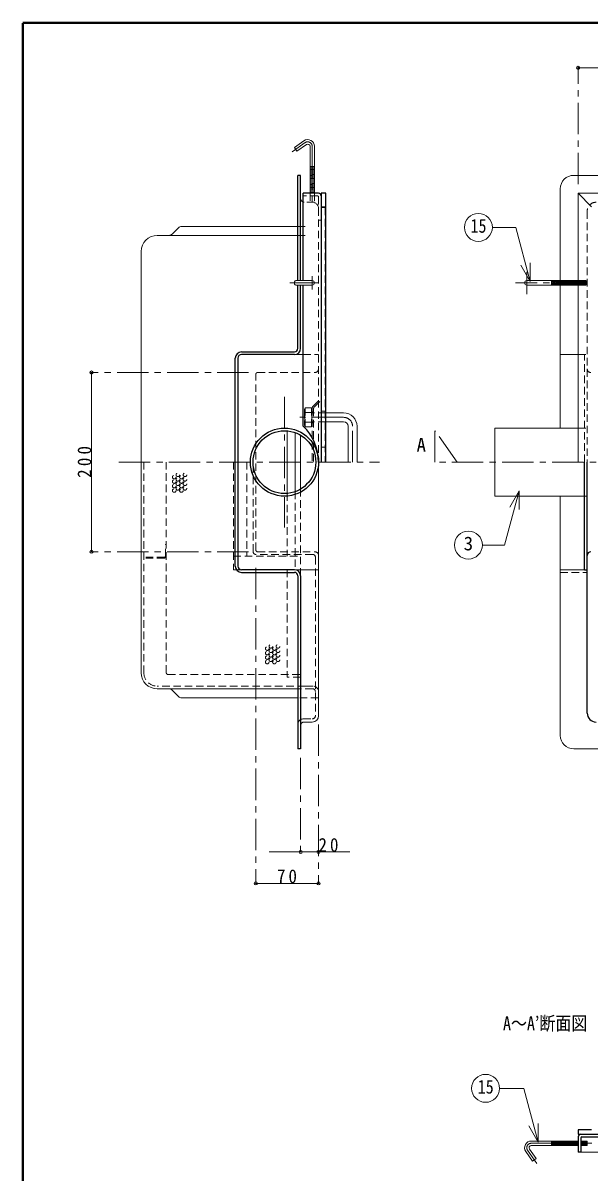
# Model space of a CAD drawing. Units: millimetres at full size, sheet at 1:7. Extents: x -1465 to 1370, y -987 to 980.
# Drawn here: x -1465 to -832, y -304 to 980 of the extents above; entities that cross this region are included whole.
import ezdxf
from ezdxf.enums import TextEntityAlignment as Align

# ---------------------------------------------------------------- set-up
doc = ezdxf.new("R2010")
doc.units = ezdxf.units.MM
doc.header["$LTSCALE"] = 7
doc.header["$PDMODE"] = 32
doc.header["$PDSIZE"] = 3.5
doc.linetypes.add('CHAIN1', pattern=[8, 5, -1, 1, -1])
doc.linetypes.add('DASHED1', pattern=[1.8, 1.2, -0.6])
doc.layers.add('0-0____1', color=4, linetype='Continuous', lineweight=9)
doc.styles.add('ＭＳ ゴシック', font='')
doc.styles.get('ＭＳ ゴシック').set_extended_font_data('MS Gothic')

msp = doc.modelspace()

# ---------------------------------------------------------------- linework, layer by layer
at = {"layer": '0-0____1', "color": 1, "lineweight": 40}
for p in [(-1464.501, -987.38), (1370.499, 979.62)]:
    msp.add_line(p, (-1464.501, 979.62), dxfattribs=at)
at = {"layer": '0-0____1'}
for p, q in [((-844.501, 929.62), (255.499, 929.62)), ((-1139.001, 819.519), (-1144.001, 819.519)), ((-1144.001, 818.648), (-1139.001, 819.057)), ((-1144.001, 817.645), (-1139.001, 818.054)), ((-1144.001, 816.642), (-1139.001, 817.05)), ((-1144.001, 815.638), (-1139.001, 816.047)), ((-1144.001, 814.635), (-1139.001, 815.044)), ((-1144.001, 813.632), (-1139.001, 814.04)), ((-1144.001, 812.628), (-1139.001, 813.037)), ((-1144.001, 811.625), (-1139.001, 812.034)), ((-1144.001, 810.622), (-1139.001, 811.03)), ((-1144.001, 809.618), (-1139.001, 810.027)), ((-1144.001, 808.615), (-1139.001, 809.024)), ((-1144.001, 807.612), (-1139.001, 808.02)), ((-1144.001, 806.608), (-1139.001, 807.017)), ((-1144.001, 805.605), (-1139.001, 806.014)), ((-1144.001, 804.602), (-1139.001, 805.01)), ((-1144.001, 803.598), (-1139.001, 804.007)), ((-1144.001, 802.595), (-1139.001, 803.004)), ((-1144.001, 801.592), (-1139.001, 802)), ((-1144.001, 800.588), (-1139.001, 800.997)), ((-1144.001, 799.585), (-1139.001, 799.994)), ((-1144.001, 798.582), (-1139.001, 798.99)), ((-1144.001, 797.578), (-1139.001, 797.987)), ((-1144.001, 796.575), (-1139.001, 796.984)), ((-1144.001, 795.572), (-1139.001, 795.98)), ((-1144.001, 794.568), (-1139.001, 794.977)), ((-1144.001, 793.565), (-1139.001, 793.974)), ((-1144.001, 792.562), (-1139.001, 792.97)), ((-1144.001, 791.559), (-1139.001, 791.967)), ((-1144.001, 790.555), (-1139.001, 790.964)), ((-1143.168, 789.62), (-1139.001, 789.96)), ((-1298.037, 744.084), (-1290.966, 751.155)), ((-1287.43, 752.62), (-1157.501, 752.62)), ((-1157.501, 742.62), (-1314.501, 742.62)), ((-1332.501, 489.62), (-1332.501, 724.62)), ((-874.4, 692.12), (-874.4, 687.12)), ((-873.53, 687.12), (-873.938, 692.12)), ((-872.527, 687.12), (-872.935, 692.12)), ((-871.523, 687.12), (-871.932, 692.12)), ((-870.52, 687.12), (-870.928, 692.12)), ((-869.517, 687.12), (-869.925, 692.12)), ((-868.513, 687.12), (-868.922, 692.12)), ((-867.51, 687.12), (-867.918, 692.12)), ((-866.507, 687.12), (-866.915, 692.12)), ((-865.503, 687.12), (-865.912, 692.12)), ((-864.5, 687.12), (-864.908, 692.12)), ((-863.497, 687.12), (-863.905, 692.12)), ((-862.493, 687.12), (-862.902, 692.12)), ((-861.49, 687.12), (-861.898, 692.12)), ((-860.487, 687.12), (-860.895, 692.12)), ((-859.483, 687.12), (-859.892, 692.12)), ((-858.48, 687.12), (-858.888, 692.12)), ((-857.477, 687.12), (-857.885, 692.12)), ((-856.473, 687.12), (-856.882, 692.12)), ((-855.47, 687.12), (-855.878, 692.12)), ((-854.467, 687.12), (-854.875, 692.12)), ((-853.463, 687.12), (-853.872, 692.12)), ((-852.46, 687.12), (-852.868, 692.12)), ((-851.457, 687.12), (-851.865, 692.12)), ((-850.453, 687.12), (-850.862, 692.12)), ((-849.45, 687.12), (-849.858, 692.12)), ((-848.447, 687.12), (-848.855, 692.12)), ((-847.443, 687.12), (-847.852, 692.12)), ((-846.44, 687.12), (-846.848, 692.12)), ((-845.437, 687.12), (-845.845, 692.12)), ((-844.501, 687.953), (-844.842, 692.12)), ((-864.501, 527.62), (-864.501, 609.62)), ((-1388.001, 589.62), (-1388.001, 389.62)), ((-864.501, 369.62), (-864.501, 451.62)), ((-1134.501, 369.62), (-1134.501, 206.62)), ((-1298.037, 235.155), (-1290.966, 228.084)), ((-1287.43, 226.62), (-1157.501, 226.62)), ((-1141.501, 199.62), (-1150.501, 199.62)), ((-1099.501, 54.62), (-1189.501, 54.62)), ((-1204.501, 19.62), (-1134.501, 19.62)), ((-874.4, -267.88), (-874.4, -272.88)), ((-873.53, -272.88), (-873.938, -267.88)), ((-872.527, -272.88), (-872.935, -267.88)), ((-871.523, -272.88), (-871.932, -267.88)), ((-870.52, -272.88), (-870.928, -267.88)), ((-869.517, -272.88), (-869.925, -267.88)), ((-868.513, -272.88), (-868.922, -267.88)), ((-867.51, -272.88), (-867.918, -267.88)), ((-866.507, -272.88), (-866.915, -267.88)), ((-865.503, -272.88), (-865.912, -267.88)), ((-864.5, -272.88), (-864.908, -267.88)), ((-863.497, -272.88), (-863.905, -267.88)), ((-862.493, -272.88), (-862.902, -267.88)), ((-861.49, -272.88), (-861.898, -267.88)), ((-860.487, -272.88), (-860.895, -267.88)), ((-859.483, -272.88), (-859.892, -267.88)), ((-858.48, -272.88), (-858.888, -267.88)), ((-857.477, -272.88), (-857.885, -267.88)), ((-856.473, -272.88), (-856.882, -267.88)), ((-855.47, -272.88), (-855.878, -267.88)), ((-854.467, -272.88), (-854.875, -267.88)), ((-853.463, -272.88), (-853.872, -267.88)), ((-852.46, -272.88), (-852.868, -267.88)), ((-851.457, -272.88), (-851.865, -267.88)), ((-850.453, -272.88), (-850.862, -267.88)), ((-849.45, -272.88), (-849.858, -267.88)), ((-848.447, -272.88), (-848.855, -267.88)), ((-847.443, -272.88), (-847.852, -267.88)), ((-846.44, -272.88), (-846.848, -267.88)), ((-845.437, -272.88), (-845.845, -267.88)), ((-844.501, -272.047), (-844.842, -267.88)), ((-840.42, -272.88), (-840.828, -267.88)), ((-839.417, -272.88), (-839.825, -267.88)), ((-838.413, -272.88), (-838.822, -267.88)), ((-837.41, -272.88), (-837.818, -267.88)), ((-836.407, -272.88), (-836.815, -267.88)), ((-835.403, -272.88), (-835.812, -267.88)), ((-834.4, -272.88), (-834.808, -267.88)), ((-841.423, -272.88), (-841.501, -271.925)), ((65.499, -280.38), (-841.501, -280.38))]:
    msp.add_line(p, q, dxfattribs=at)
at = {"layer": '0-0____1', "linetype": 'CHAIN1'}
for p, q in [((-844.501, 799.62), (-844.501, 929.62)), ((-1149.369, 846.111), (-1164.095, 835.8)), ((-1141.501, 842.015), (-1141.501, 779.62)), ((-1141.501, 682.12), (-1141.501, 697.12)), ((-901.9, 702.12), (-901.9, 677.12)), ((-1134.001, 689.62), (-1166.433, 689.62)), ((-834.501, 689.62), (-914.4, 689.62)), ((-1212.501, 589.62), (-1388.001, 589.62)), ((-1172.501, 562.62), (-1172.501, 416.62)), ((-1106.501, 539.62), (-1160.001, 539.62)), ((-1096.501, 489.62), (-1096.501, 529.62)), ((-1004.501, 524.62), (-1004.501, 489.62)), ((-979.501, 489.62), (-1004.501, 524.62)), ((-1357.501, 489.62), (-1066.501, 489.62)), ((505.499, 489.62), (-1004.501, 489.62)), ((-1212.501, 389.62), (-1388.001, 389.62)), ((-1204.501, 371.62), (-1204.501, 19.62)), ((-1134.501, 196.873), (-1134.501, 19.62)), ((-1154.501, 159.62), (-1154.501, 54.62)), ((-900.992, -278.248), (-890.681, -292.973)), ((-896.896, -270.38), (-829.4, -270.38))]:
    msp.add_line(p, q, dxfattribs=at)
at = {"layer": '0-0____1', "color": 7, "lineweight": 18}
for p, q in [((-1150.803, 848.159), (-1161.433, 840.716)), ((-1144.001, 842.015), (-1144.001, 789.62)), ((-1139.001, 842.015), (-1139.001, 789.62)), ((-849.501, 809.62), (-617.001, 809.62)), ((-864.501, 794.62), (-864.501, 692.12)), ((-844.501, 789.62), (-829.501, 774.62)), ((255.499, 789.62), (-844.501, 789.62)), ((-844.501, 789.62), (-844.501, 489.62)), ((-914.243, 751.502), (-940.408, 751.502)), ((-898.061, 691.11), (-914.243, 751.502)), ((-898.061, 691.11), (-908.561, 709.297)), ((-898.061, 691.11), (-898.061, 712.11)), ((-1141.501, 692.12), (-1159.999, 692.12)), ((-1141.501, 687.12), (-1159.999, 687.12)), ((-901.9, 692.12), (-844.501, 692.12)), ((-901.9, 687.12), (-844.501, 687.12)), ((-864.501, 687.12), (-864.501, 609.62)), ((-1161.501, 609.62), (-1151.501, 609.62)), ((-864.501, 609.62), (-844.501, 609.62)), ((-1126.501, 544.62), (-1106.501, 544.62)), ((-1126.501, 534.62), (-1106.501, 534.62)), ((-1101.501, 489.62), (-1101.501, 529.62)), ((-1091.501, 489.62), (-1091.501, 529.62)), ((-937.501, 527.62), (-844.501, 527.62)), ((-1169.501, 454.749), (-1169.501, 524.491)), ((-1160.501, 456.741), (-1160.501, 522.498)), ((-1154.501, 459.603), (-1154.501, 519.637)), ((-1332.501, 489.62), (-1332.501, 254.62)), ((-1134.501, 369.62), (-1134.501, 489.62)), ((-910.526, 457.733), (-926.784, 397.058)), ((-910.526, 457.733), (-921.026, 439.547)), ((-910.526, 457.733), (-910.526, 436.733)), ((-951.508, 397.058), (-926.784, 397.058)), ((-1161.501, 369.62), (-1134.501, 369.62)), ((-864.501, 369.62), (-864.501, 184.62)), ((-864.501, 369.62), (-837.501, 369.62)), ((-1157.501, 236.62), (-1314.501, 236.62)), ((-849.501, 169.62), (260.499, 169.62)), ((-889.251, -269.265), (-899.751, -251.078)), ((-889.251, -269.265), (-889.251, -248.265)), ((-896.896, -267.88), (-844.501, -267.88)), ((-841.501, -267.88), (-834.4, -267.88)), ((-834.4, -267.88), (-834.4, -272.88)), ((-903.04, -279.682), (-895.597, -290.312)), ((-896.896, -272.88), (-844.501, -272.88)), ((-841.501, -272.88), (-834.4, -272.88))]:
    msp.add_line(p, q, dxfattribs=at)
at = {"layer": '0-0____1', "color": 5, "lineweight": 25}
for p, q in [((-1154.501, 809.62), (-1157.501, 809.62)), ((-1157.501, 692.12), (-1157.501, 809.62)), ((-1154.501, 692.12), (-1154.501, 809.62)), ((-1134.501, 789.62), (-1151.501, 789.62)), ((-1151.501, 692.12), (-1151.501, 789.62)), ((-1126.501, 789.62), (-1131.501, 789.62)), ((-1131.501, 789.62), (-1131.501, 489.62)), ((-1126.501, 489.62), (-1126.501, 789.62)), ((-1157.501, 616.62), (-1157.501, 687.12)), ((-1154.501, 616.62), (-1154.501, 687.12)), ((-1151.501, 529.62), (-1151.501, 687.12)), ((-1227.501, 373.62), (-1227.501, 605.62)), ((-1224.501, 605.62), (-1224.501, 373.62)), ((-1220.501, 612.62), (-1161.501, 612.62)), ((-1161.501, 609.62), (-1220.501, 609.62)), ((-837.501, 369.62), (-837.501, 489.62)), ((-834.501, 209.62), (-834.501, 489.62)), ((-1161.501, 369.62), (-1220.501, 369.62)), ((-1220.501, 366.62), (-1161.501, 366.62)), ((-1157.501, 362.62), (-1157.501, 169.62)), ((-837.501, 369.62), (-834.501, 369.62)), ((-844.501, -255.38), (-844.501, -260.38)), ((-829.501, -255.38), (-844.501, -255.38)), ((-844.501, -260.38), (-814.501, -260.38)), ((-844.501, -263.38), (-844.501, -280.38)), ((-841.501, -264.38), (-841.501, -280.38)), ((-840.501, -263.38), (-814.501, -263.38)), ((-841.501, -280.38), (-844.501, -280.38))]:
    msp.add_line(p, q, dxfattribs=at)
at = {"layer": '0-0____1', "color": 7, "linetype": 'DASHED1', "lineweight": 18}
for p, q in [((-1135.501, 786.62), (-1151.501, 786.62)), ((-1134.501, 785.62), (-1134.501, 489.62)), ((-1126.501, 774.62), (-1131.501, 774.62)), ((-1131.501, 759.62), (-1134.501, 759.62))]:
    msp.add_line(p, q, dxfattribs=at)
at = {"layer": '0-0____1', "linetype": 'DASHED1'}
for p, q in [((-1144.001, 789.62), (-1144.001, 779.62)), ((-1139.001, 789.62), (-1139.001, 779.62)), ((-1139.001, 779.62), (-1150.501, 779.62)), ((-1127.001, 773.62), (-1131.501, 773.62)), ((-1127.001, 773.62), (-1127.001, 489.62)), ((-834.501, 769.62), (-834.501, 489.62)), ((-1157.501, 752.639), (-1149.501, 752.62)), ((-1149.501, 742.62), (-1157.501, 742.62)), ((-844.501, 692.12), (-834.501, 692.12)), ((-844.433, 687.12), (-844.501, 687.953)), ((-844.501, 687.12), (-834.501, 687.12)), ((-843.43, 687.12), (-843.838, 692.12)), ((-842.427, 687.12), (-842.835, 692.12)), ((-841.423, 687.12), (-841.832, 692.12)), ((-840.42, 687.12), (-840.828, 692.12)), ((-839.417, 687.12), (-839.825, 692.12)), ((-838.413, 687.12), (-838.822, 692.12)), ((-837.41, 687.12), (-837.818, 692.12)), ((-836.407, 687.12), (-836.815, 692.12)), ((-835.403, 687.12), (-835.812, 692.12)), ((-834.501, 688.361), (-834.808, 692.12)), ((-1151.501, 609.62), (-1134.501, 609.62)), ((-844.501, 609.62), (-834.501, 609.62)), ((-837.501, 489.62), (-837.501, 609.62)), ((-1204.501, 391.62), (-1204.501, 587.62)), ((-1202.501, 589.62), (-1138.501, 589.62)), ((-1140.623, 551.999), (-1131.501, 561.12)), ((-1139.123, 551.377), (-1131.501, 558.999)), ((-1149.501, 550.12), (-1150.001, 548.62)), ((-1150.001, 548.62), (-1150.001, 530.62)), ((-1150.001, 548.62), (-1149.501, 545.12)), ((-1142.501, 550.12), (-1149.501, 550.12)), ((-1149.501, 550.12), (-1149.501, 529.12)), ((-1142.501, 545.12), (-1149.501, 545.12)), ((-1142.501, 550.12), (-1142.501, 529.12)), ((-1142.001, 539.62), (-1142.501, 534.12)), ((-1142.001, 548.62), (-1142.001, 530.62)), ((-1126.501, 544.62), (-1142.001, 544.62)), ((-1141.501, 549.877), (-1141.501, 489.62)), ((-1140.001, 545.62), (-1141.501, 545.62)), ((-1140.001, 549.256), (-1140.001, 489.62)), ((-1127.001, 546.62), (-1131.501, 546.62)), ((-1149.501, 529.12), (-1150.001, 530.62)), ((-1142.501, 534.12), (-1149.501, 534.12)), ((-1142.501, 529.12), (-1149.501, 529.12)), ((-1142.501, 534.12), (-1142.001, 530.62)), ((-1142.001, 530.62), (-1142.501, 529.12)), ((-1126.501, 534.62), (-1142.001, 534.62)), ((-1140.001, 533.62), (-1141.501, 533.62)), ((-844.501, 527.62), (-834.501, 527.62)), ((-1127.001, 506.203), (-1131.501, 506.203)), ((-1329.501, 489.62), (-1329.501, 254.62)), ((-1304.501, 254.62), (-1304.501, 489.62)), ((-1229.501, 489.62), (-1229.501, 369.62)), ((-1214.501, 489.62), (-1214.501, 384.62)), ((-1207.501, 389.62), (-1207.501, 489.62)), ((-1169.501, 454.749), (-1169.501, 384.62)), ((-1160.501, 456.741), (-1160.501, 369.62)), ((-1154.501, 459.603), (-1154.501, 362.62)), ((-837.501, 451.62), (-834.501, 451.62)), ((-1305.501, 384.62), (-1305.501, 397.62)), ((-1304.501, 397.62), (-1305.501, 397.62)), ((-1141.001, 386.62), (-1204.501, 386.62)), ((-1202.501, 389.62), (-1138.501, 389.62)), ((-1306.501, 383.62), (-1329.501, 383.62)), ((-1306.501, 382.62), (-1329.501, 382.62)), ((-1229.501, 384.62), (-1154.501, 384.62)), ((-1138.001, 383.62), (-1138.001, 206.62)), ((-1229.501, 369.62), (-1220.501, 369.62)), ((-1169.501, 369.62), (-1169.501, 249.62)), ((-864.501, 366.62), (-834.501, 366.62)), ((-1302.501, 252.62), (-1154.501, 252.62)), ((-1154.501, 249.62), (-1169.501, 249.62)), ((-1149.501, 239.62), (-1314.501, 239.62)), ((-1141.001, 236.62), (-1157.501, 236.62)), ((-1140.501, 239.62), (-1149.501, 239.62)), ((-1134.501, 226.62), (-1157.501, 226.62)), ((-1151.501, 203.12), (-1141.501, 203.12))]:
    msp.add_line(p, q, dxfattribs=at)
at = {"layer": '0-0____1', "color": 7, "lineweight": 18}
for points in [[(-1147.935, 844.063), (-1158.565, 836.62), (-1161.433, 840.716)], [(-937.501, 527.62), (-937.501, 451.62), (-837.501, 451.62)], [(-889.251, -269.265), (-905.364, -209.128), (-932.373, -209.128)], [(-898.944, -276.814), (-891.501, -287.444), (-895.597, -290.312)]]:
    msp.add_lwpolyline(points, dxfattribs=at)
at = {"layer": '0-0____1', "linetype": 'DASHED1'}
for points in [[(-1149.501, 545.12), (-1150.001, 539.62), (-1149.501, 534.12), (-1150.001, 530.62)], [(-1142.501, 550.12), (-1142.001, 548.62), (-1142.501, 545.12), (-1142.001, 539.62)]]:
    msp.add_lwpolyline(points, dxfattribs=at)
at = {"layer": '0-0____1', "color": 5, "lineweight": 25}
msp.add_lwpolyline([(-1154.501, 362.62), (-1154.501, 169.62), (-1157.501, 169.62)], dxfattribs=at)
at = {"layer": '0-0____1', "color": 7, "lineweight": 18}
for centre in [(-956.008, 751.502), (-967.108, 397.058), (-947.973, -209.128)]:
    msp.add_circle(centre, 15.6, dxfattribs=at)
at = {"layer": '0-0____1', "color": 5, "lineweight": 25}
for radius in [38, 35]:
    msp.add_circle((-1172.501, 489.62), radius, dxfattribs=at)
at = {"layer": '0-0____1', "linetype": 'DASHED1'}
for centre in [(-1295.615, 472.927), (-1291.615, 475.427), (-1287.615, 472.927), (-1283.615, 475.427), (-1295.615, 467.927), (-1295.615, 462.927), (-1291.615, 470.427), (-1291.615, 465.427), (-1291.615, 460.427), (-1287.615, 467.927), (-1287.615, 462.927), (-1283.615, 470.427), (-1283.615, 465.427), (-1283.615, 460.427), (-1295.615, 457.927), (-1287.615, 457.927), (-1191.769, 281.562), (-1187.769, 284.062), (-1183.769, 281.562), (-1179.769, 284.062), (-1191.769, 276.562), (-1191.769, 271.562), (-1187.769, 279.062), (-1187.769, 274.062), (-1187.769, 269.062), (-1183.769, 276.562), (-1183.769, 271.562), (-1179.769, 279.062), (-1179.769, 274.062), (-1179.769, 269.062), (-1191.769, 266.562), (-1183.769, 266.562)]:
    msp.add_circle(centre, 2, dxfattribs=at)
at = {"layer": '0-0____1', "color": 7, "lineweight": 18}
for centre, radius, start, end in [((-1146.501, 842.015), 7.5, 0, 125), ((-1146.501, 842.015), 2.5, 0, 125), ((-849.501, 794.62), 15, 90, 180), ((-1150.501, 783.62), 4, 180, 255.52249), ((-1141.501, 689.62), 2.5, 270, 90), ((-901.9, 689.62), 2.5, 90, 270), ((-1106.501, 529.62), 15, 0, 90), ((-1106.501, 529.62), 5, 0, 90), ((-1314.501, 254.62), 18, 180, 270), ((-849.501, 184.62), 15, 180, 270), ((-896.896, -275.38), 7.5, 90, 215), ((-896.896, -275.38), 2.5, 90, 215)]:
    msp.add_arc(centre, radius, start, end, dxfattribs=at)
at = {"layer": '0-0____1', "linetype": 'CHAIN1'}
for centre, radius, start, end in [((-1146.501, 842.015), 5, 0, 125), ((-1106.501, 529.62), 10, 0, 90), ((-896.896, -275.38), 5, 90, 215)]:
    msp.add_arc(centre, radius, start, end, dxfattribs=at)
at = {"layer": '0-0____1', "color": 7, "linetype": 'DASHED1', "lineweight": 18}
msp.add_arc((-1135.501, 785.62), 1, 0, 90, dxfattribs=at)
at = {"layer": '0-0____1', "color": 5, "lineweight": 25}
for centre, radius, start, end in [((-1134.501, 786.62), 3, 0, 90), ((-1161.501, 616.62), 7, 270, 0), ((-1161.501, 616.62), 4, 270, 0), ((-1220.501, 605.62), 7, 90, 180), ((-1220.501, 605.62), 4, 90, 180), ((-1190.06, 489.62), 55.559, 0, 46.05098), ((-830.501, 385.62), 4, 90, 180), ((-1220.501, 373.62), 7, 180, 270), ((-1220.501, 373.62), 4, 180, 270), ((-1161.501, 362.62), 7, 0, 90), ((-1161.501, 362.62), 4, 0, 90), ((-824.501, 209.62), 10, 180, 270), ((-841.501, -263.38), 3, 90, 180), ((-840.501, -264.38), 1, 90, 180)]:
    msp.add_arc(centre, radius, start, end, dxfattribs=at)
at = {"layer": '0-0____1', "linetype": 'DASHED1'}
for centre, radius, start, end in [((-1150.501, 783.62), 4, 255.52249, 270), ((-1141.501, 772.62), 7, 0, 90), ((-824.501, 769.62), 10, 90, 180), ((-1138.501, 593.62), 4, 270, 0), ((-830.501, 593.62), 4, 180, 270), ((-1202.501, 587.62), 2, 90, 180), ((-1138.501, 549.877), 3, 135, 180), ((-1137.001, 549.256), 3, 135, 180), ((-1204.501, 389.62), 3, 180, 270), ((-1202.501, 391.62), 2, 180, 270), ((-1141.001, 383.62), 3, 0, 90), ((-1138.501, 385.62), 4, 0, 90), ((-1306.501, 384.62), 1, 270, 0), ((-1306.501, 384.62), 2, 270, 0), ((-1314.501, 254.62), 15, 180, 270), ((-1302.501, 254.62), 2, 180, 270), ((-1141.001, 233.62), 3, 0, 90), ((-1140.501, 233.62), 6, 0, 90), ((-1141.501, 206.62), 3.5, 270, 0), ((-1151.501, 197.12), 6, 90, 180)]:
    msp.add_arc(centre, radius, start, end, dxfattribs=at)
at = {"layer": '0-0____1'}
for centre, radius, start, end in [((-1287.43, 747.62), 5, 90, 135), ((-1314.501, 724.62), 18, 90, 180), ((-1301.572, 747.62), 5, 270, 315), ((-1301.572, 231.62), 5, 45, 90), ((-1287.43, 231.62), 5, 225, 270), ((-1141.501, 206.62), 7, 270, 0), ((-1150.501, 195.62), 4, 90, 180)]:
    msp.add_arc(centre, radius, start, end, dxfattribs=at)
at = {"layer": '0-0____1', "color": 7, "lineweight": 18}
msp.add_ellipse((-1159.989, 689.62), major_axis=(0, -2.5), ratio=0.57, start_param=3.14159265, end_param=6.28318531, dxfattribs=at)
at = {"layer": '0-0____1'}
for p in [(-844.501, 929.62), (-1388.001, 589.62), (-1388.001, 389.62), (-1154.501, 54.62), (-1134.501, 54.62), (-1204.501, 19.62), (-1134.501, 19.62)]:
    msp.add_point(p, dxfattribs=at)

# ---------------------------------------------------------------- texts
at = {"layer": '0-0____1', "color": 7, "style": 'ＭＳ ゴシック', "width": 0.85}
for s, p in [('15', (-964.758, 741.002)), ('A～A’断面図', (-928.501, -148.88)), ('15', (-956.723, -219.628))]:
    msp.add_text(s, height=15.4, dxfattribs=at).set_placement(p, align=Align.BOTTOM_LEFT)
at = {"layer": '0-0____1', "color": 7, "style": 'ＭＳ ゴシック'}
for s, p in [('A', (-1025.001, 496.62)), ('3', (-972.358, 386.558))]:
    msp.add_text(s, height=15.4, dxfattribs=at).set_placement(p, align=Align.BOTTOM_LEFT)
at = {"layer": '0-0____1', "color": 7, "insert": (-1388.001, 472.12), "char_height": 15.4, "attachment_point": 7, "rotation": 90, "style": 'ＭＳ ゴシック'}
msp.add_mtext('\\T1.38;\\W0.9;200', dxfattribs=at)
at = {"layer": '0-0____1', "color": 7, "char_height": 15.4, "attachment_point": 7, "style": 'ＭＳ ゴシック'}
for s, insert in [('\\T1.36;\\W0.9;20', (-1134.501, 54.62)), ('\\T1.36;\\W0.9;70', (-1180.876, 19.62))]:
    msp.add_mtext(s, dxfattribs=dict(at, insert=insert))

doc.saveas('drawing.dxf')
